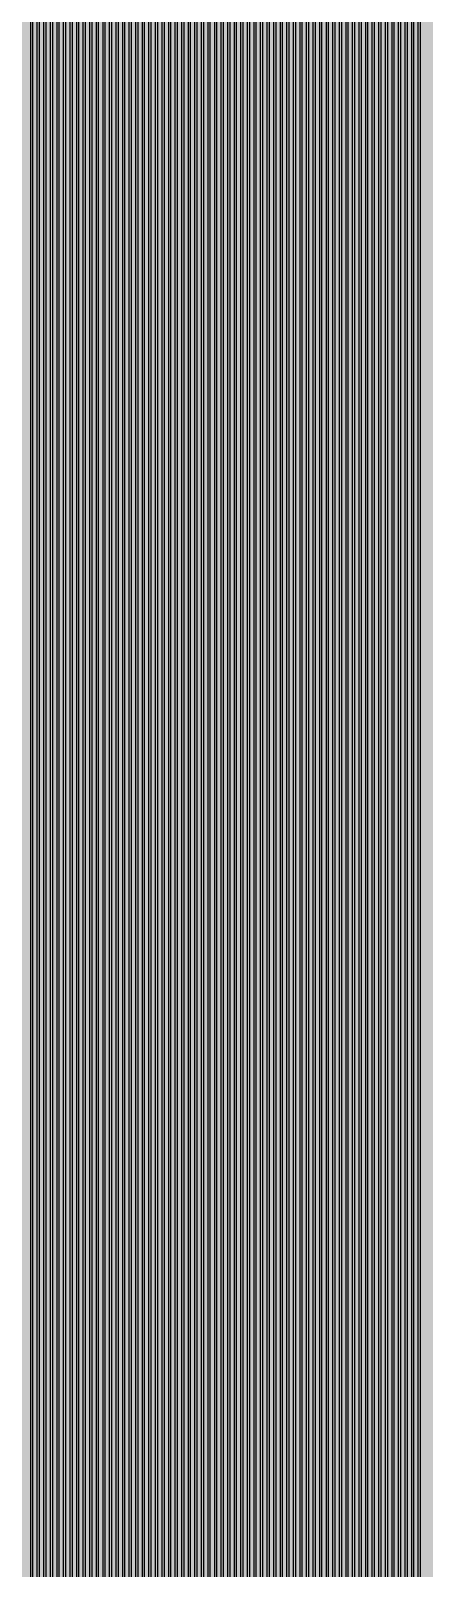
# Model space of a CAD drawing. Header units: metres. Extents: x -7231 to 10969, y -37556 to 1873.
# Drawn here: x 702 to 1122, y -4676 to -3039 of the extents above; entities that cross this region are included whole.
import ezdxf

# ---------------------------------------------------------------- set-up
doc = ezdxf.new("R2010")
doc.units = ezdxf.units.M
doc.layers.add('Metal1', color=4, linetype='CONTINUOUS')
doc.layers.add('Polyimide', color=7, linetype='CONTINUOUS')

msp = doc.modelspace()

# ---------------------------------------------------------------- hatches: boundary and pattern name
at = {"layer": 'Polyimide'}
msp.add_hatch(color=7, dxfattribs=at).paths.add_polyline_path([(4065.7, -468), (4066.7, -502), (4068.5, -536), (4071.4, -570), (4075.5, -604), (4081, -638), (4088, -672), (4096.5, -706), (4106.6, -740), (4118.3, -774), (4131.6, -808), (4146.5, -842), (4162.9, -876), (4180.7, -910), (4199.8, -944), (4220.2, -978), (4241.7, -1012), (4264.2, -1046), (4287.5, -1080), (4311.5, -1114), (4336, -1148), (4360.9, -1182), (4385.9, -1216), (4410.9, -1250), (4435.7, -1284), (4460.2, -1318), (4484.2, -1352), (4507.5, -1385.9), (4530, -1419.9), (4551.5, -1453.9), (4571.9, -1487.9), (4591.1, -1521.9), (4608.9, -1555.9), (4625.3, -1589.9), (4640.1, -1623.9), (4653.4, -1657.9), (4665.1, -1691.9), (4675.2, -1725.9), (4683.7, -1759.9), (4690.7, -1793.9), (4696.2, -1827.9), (4700.3, -1861.9), (4703.2, -1895.9), (4705.1, -1929.9), (4706.1, -1963.9), (4706.4, -1997.9), (4706.5, -2031.9), (4706.5, -4793), (4710, -4838.4), (4720.2, -4882.7), (4737.1, -4925), (4760.1, -4964.2), (4788.9, -4999.5), (4822.6, -5030), (4860.5, -5055.1), (4901.8, -5074.2), (4901.8, -5074.2), (4970.7, -5105.2), (5034.7, -5145.3), (5092.8, -5193.5), (5143.8, -5249.2), (5186.9, -5311.2), (5221.2, -5378.4), (5246.2, -5449.7), (5261.4, -5523.7), (5266.5, -5599), (5261.4, -5674.3), (5246.2, -5748.3), (5221.2, -5819.6), (5186.9, -5886.8), (5143.8, -5948.8), (5092.8, -6004.5), (5034.7, -6052.7), (4970.7, -6092.8), (4901.8, -6123.8), (4860.5, -6142.9), (4822.6, -6168), (4788.9, -6198.5), (4760.1, -6233.8), (4737.1, -6273), (4720.2, -6315.3), (4710, -6359.6), (4706.5, -6405), (4706.5, -9221.5), (4710, -9266.9), (4720.2, -9311.2), (4737.1, -9353.5), (4760.1, -9392.7), (4788.9, -9428), (4822.6, -9458.5), (4860.5, -9483.6), (4901.8, -9502.7), (4970.7, -9533.7), (5034.7, -9573.8), (5092.8, -9622), (5143.8, -9677.7), (5186.9, -9739.7), (5221.2, -9806.9), (5246.2, -9878.2), (5261.4, -9952.2), (5266.5, -10027.5), (5261.4, -10102.8), (5246.2, -10176.8), (5221.2, -10248.1), (5186.9, -10315.3), (5143.8, -10377.3), (5092.8, -10433), (5034.7, -10481.2), (4970.7, -10521.3), (4901.8, -10552.3), (4860.5, -10571.4), (4822.6, -10596.5), (4788.9, -10627), (4760.1, -10662.3), (4737.1, -10701.5), (4720.2, -10743.8), (4710, -10788.1), (4706.5, -10833.5), (4706.5, -13650), (4710, -13695.4), (4720.2, -13739.7), (4737.1, -13782), (4760.1, -13821.2), (4788.9, -13856.5), (4822.6, -13887), (4860.5, -13912.1), (4901.8, -13931.2), (4970.7, -13962.2), (5034.7, -14002.2), (5092.8, -14050.5), (5143.8, -14106.2), (5186.9, -14168.2), (5221.2, -14235.4), (5246.2, -14306.7), (5261.4, -14380.7), (5266.5, -14456), (5261.4, -14531.3), (5246.2, -14605.3), (5221.2, -14676.5), (5186.9, -14743.8), (5143.8, -14805.8), (5092.8, -14861.5), (5034.7, -14909.7), (4970.7, -14949.8), (4901.8, -14980.8), (4860.5, -14999.9), (4822.6, -15025), (4788.9, -15055.5), (4760.1, -15090.8), (4737.1, -15130), (4720.2, -15172.3), (4710, -15216.6), (4706.5, -15262), (4706.5, -15456), (4720.9, -15750), (4764.1, -16041.3), (4835.7, -16326.8), (4934.9, -16604), (5060.7, -16870.2), (5212.1, -17122.7), (5387.5, -17359.2), (5585.2, -17577.3), (5803.3, -17775), (6039.8, -17950.4), (6292.3, -18101.8), (6558.4, -18227.6), (6835.6, -18326.8), (7121.2, -18398.3), (7412.4, -18441.5), (7706.5, -18456), (9969, -18456), (10047.4, -18459.8), (10125.1, -18471.4), (10201.2, -18490.4), (10275.2, -18516.9), (10346.1, -18550.5), (10413.5, -18590.8), (10476.5, -18637.6), (10534.7, -18690.3), (10587.4, -18748.5), (10634.2, -18811.5), (10674.5, -18878.9), (10708.1, -18949.8), (10734.6, -19023.8), (10753.6, -19099.9), (10765.2, -19177.6), (10769, -19256), (10769, -20895.8), (10730.2, -20951.4), (10694.6, -21009.1), (10662.2, -21068.6), (10633.2, -21129.9), (10607.6, -21192.7), (10585.5, -21256.7), (10566.9, -21322), (10552, -21388.1), (10540.8, -21455), (10533.4, -21522.3), (10529.6, -21590), (10529.6, -21657.8), (10533.4, -21725.5), (10540.8, -21792.9), (10552, -21859.7), (10566.9, -21925.9), (10585.5, -21991.1), (10607.6, -22055.2), (10633.2, -22117.9), (10662.2, -22179.2), (10694.6, -22238.7), (10730.2, -22296.4), (10769, -22352), (10769, -32454.2), (10728.7, -32510.5), (10691.7, -32568.9), (10658, -32629.3), (10627.8, -32691.6), (10601.2, -32755.4), (10578.2, -32820.7), (10558.9, -32887.1), (10543.4, -32954.5), (10531.8, -33022.7), (10524, -33091.4), (10520.1, -33160.5), (10520.1, -33229.7), (10524, -33298.8), (10531.8, -33367.5), (10543.4, -33435.7), (10558.9, -33503.1), (10578.2, -33569.5), (10601.2, -33634.8), (10627.8, -33698.6), (10658, -33760.8), (10691.7, -33821.3), (10728.7, -33879.7), (10769, -33936), (10769, -36556), (10765.2, -36634.4), (10753.6, -36712.1), (10734.6, -36788.2), (10708.1, -36862.1), (10674.5, -36933.1), (10634.2, -37000.5), (10587.4, -37063.5), (10534.7, -37121.7), (10476.5, -37174.4), (10413.5, -37221.2), (10346.1, -37261.5), (10275.2, -37295.1), (10201.2, -37321.6), (10125.1, -37340.6), (10047.4, -37352.1), (9969, -37356), (-6231, -37356), (-6309.4, -37352.1), (-6387.1, -37340.6), (-6463.2, -37321.6), (-6537.2, -37295.1), (-6608.1, -37261.5), (-6675.5, -37221.2), (-6738.5, -37174.4), (-6796.7, -37121.7), (-6849.4, -37063.5), (-6896.2, -37000.5), (-6936.5, -36933.1), (-6970.1, -36862.1), (-6996.6, -36788.2), (-7015.6, -36712.1), (-7027.2, -36634.4), (-7031, -36556), (-7031, -33936), (-6990.7, -33879.8), (-6953.7, -33821.3), (-6920, -33760.9), (-6889.8, -33698.6), (-6863.2, -33634.8), (-6840.2, -33569.5), (-6820.9, -33503.1), (-6805.4, -33435.7), (-6793.7, -33367.5), (-6785.9, -33298.8), (-6782, -33229.7), (-6782, -33160.5), (-6785.9, -33091.4), (-6793.7, -33022.7), (-6805.4, -32954.5), (-6820.9, -32887.1), (-6840.2, -32820.6), (-6863.2, -32755.4), (-6889.8, -32691.5), (-6920, -32629.3), (-6953.7, -32568.9), (-6990.7, -32510.4), (-7031, -32454.2), (-7031, -22364.8), (-6990.7, -22308.6), (-6953.7, -22250.1), (-6920, -22189.7), (-6889.8, -22127.5), (-6863.2, -22063.6), (-6840.2, -21998.4), (-6820.9, -21931.9), (-6805.4, -21864.5), (-6793.7, -21796.3), (-6785.9, -21727.6), (-6782, -21658.5), (-6782, -21589.3), (-6785.9, -21520.3), (-6793.7, -21451.5), (-6805.4, -21383.3), (-6820.9, -21315.9), (-6840.2, -21249.5), (-6863.2, -21184.2), (-6889.8, -21120.4), (-6920, -21058.1), (-6953.7, -20997.7), (-6990.7, -20939.3), (-7031, -20883), (-7031, -19256), (-7027.2, -19177.6), (-7015.6, -19099.9), (-6996.6, -19023.8), (-6970.1, -18949.8), (-6936.5, -18878.9), (-6896.2, -18811.5), (-6849.4, -18748.5), (-6796.7, -18690.3), (-6738.5, -18637.6), (-6675.5, -18590.8), (-6608.1, -18550.5), (-6537.2, -18516.9), (-6463.2, -18490.4), (-6387.1, -18471.4), (-6309.4, -18459.8), (-6231, -18456), (-3968.5, -18456), (-3674.4, -18441.5), (-3383.2, -18398.3), (-3097.6, -18326.8), (-2820.4, -18227.6), (-2554.3, -18101.8), (-2301.8, -17950.4), (-2065.3, -17775), (-1847.2, -17577.3), (-1649.5, -17359.2), (-1474.1, -17122.7), (-1322.7, -16870.2), (-1196.9, -16604), (-1097.7, -16326.8), (-1026.1, -16041.3), (-982.9, -15750), (-968.5, -15456), (-968.5, -15262), (-972, -15216.6), (-982.2, -15172.3), (-999.1, -15130), (-1022.1, -15090.8), (-1050.9, -15055.5), (-1084.6, -15025), (-1122.5, -14999.9), (-1163.8, -14980.8), (-1232.7, -14949.8), (-1296.7, -14909.7), (-1354.8, -14861.5), (-1405.8, -14805.8), (-1448.9, -14743.8), (-1483.2, -14676.5), (-1508.2, -14605.3), (-1523.4, -14531.3), (-1528.5, -14456), (-1523.4, -14380.7), (-1508.2, -14306.7), (-1483.2, -14235.4), (-1448.9, -14168.2), (-1405.8, -14106.2), (-1354.8, -14050.5), (-1296.7, -14002.2), (-1232.7, -13962.2), (-1163.8, -13931.2), (-1122.5, -13912.1), (-1084.6, -13887), (-1050.9, -13856.5), (-1022.1, -13821.2), (-999.1, -13782), (-982.2, -13739.7), (-972, -13695.4), (-968.5, -13650), (-968.5, -12309.6), (-972, -12264.3), (-982.2, -12219.9), (-999.1, -12177.7), (-1022.1, -12138.5), (-1050.9, -12103.2), (-1084.6, -12072.6), (-1122.5, -12047.5), (-1163.8, -12028.5), (-1232.7, -11997.4), (-1296.7, -11957.4), (-1354.8, -11909.1), (-1405.8, -11853.5), (-1448.9, -11791.5), (-1483.2, -11724.2), (-1508.2, -11653), (-1523.4, -11579), (-1528.5, -11503.7), (-1523.4, -11428.3), (-1508.2, -11354.4), (-1483.2, -11283.1), (-1448.9, -11215.9), (-1405.8, -11153.8), (-1354.8, -11098.2), (-1296.7, -11049.9), (-1232.7, -11009.9), (-1163.8, -10978.8), (-1122.5, -10959.8), (-1084.6, -10934.7), (-1050.9, -10904.1), (-1022.1, -10868.9), (-999.1, -10829.6), (-982.2, -10787.4), (-972, -10743), (-968.5, -10697.7), (-968.5, -9357.3), (-972, -9311.9), (-982.2, -9267.6), (-999.1, -9225.4), (-1022.1, -9186.1), (-1050.9, -9150.8), (-1084.6, -9120.3), (-1122.5, -9095.2), (-1163.8, -9076.2), (-1163.8, -9076.2), (-1232.7, -9045.1), (-1296.7, -9005.1), (-1354.8, -8956.8), (-1405.8, -8901.1), (-1448.9, -8839.1), (-1483.2, -8771.9), (-1508.2, -8700.6), (-1523.4, -8626.7), (-1528.5, -8551.3), (-1523.4, -8476), (-1508.2, -8402), (-1483.2, -8330.8), (-1448.9, -8263.5), (-1405.8, -8201.5), (-1354.8, -8145.9), (-1296.7, -8097.6), (-1232.7, -8057.6), (-1163.8, -8026.5), (-1163.8, -8026.5), (-1122.5, -8007.4), (-1084.6, -7982.4), (-1050.9, -7951.8), (-1022.1, -7916.5), (-999.1, -7877.3), (-982.2, -7835), (-972, -7790.7), (-968.5, -7745.4), (-968.5, -6405), (-972, -6359.6), (-982.2, -6315.3), (-999.1, -6273), (-1022.1, -6233.8), (-1050.9, -6198.5), (-1084.6, -6168), (-1122.5, -6142.9), (-1163.8, -6123.8), (-1163.8, -6123.8), (-1232.7, -6092.8), (-1296.7, -6052.7), (-1354.8, -6004.5), (-1405.8, -5948.8), (-1448.9, -5886.8), (-1483.2, -5819.6), (-1508.2, -5748.3), (-1523.4, -5674.3), (-1528.5, -5599), (-1523.4, -5523.7), (-1508.2, -5449.7), (-1483.2, -5378.4), (-1448.9, -5311.2), (-1405.8, -5249.2), (-1354.8, -5193.5), (-1296.7, -5145.3), (-1232.7, -5105.2), (-1163.8, -5074.2), (-1163.8, -5074.2), (-1122.5, -5055.1), (-1084.6, -5030), (-1050.9, -4999.5), (-1022.1, -4964.2), (-999.1, -4925), (-982.2, -4882.7), (-972, -4838.4), (-968.5, -4793), (-968.5, -2031.9), (-968.4, -1997.9), (-968.1, -1963.9), (-967.1, -1929.9), (-965.2, -1895.9), (-962.2, -1861.9), (-958, -1827.9), (-952.4, -1793.9), (-945.3, -1759.9), (-936.6, -1725.9), (-926.4, -1691.9), (-914.4, -1657.9), (-900.9, -1623.9), (-885.7, -1589.9), (-869.1, -1555.9), (-850.9, -1521.9), (-831.4, -1487.9), (-810.6, -1453.9), (-788.7, -1419.9), (-765.8, -1385.9), (-742.1, -1352), (-717.6, -1318), (-692.7, -1284), (-667.4, -1250), (-641.9, -1216), (-616.4, -1182), (-591.1, -1148), (-566.1, -1114), (-541.7, -1080), (-517.9, -1046), (-495, -1012), (-473.1, -978), (-452.4, -944), (-432.8, -910), (-414.7, -876), (-398, -842), (-382.9, -808), (-369.3, -774), (-357.4, -740), (-347.1, -706), (-338.4, -672), (-331.3, -638), (-325.7, -604), (-321.5, -570), (-318.6, -536), (-316.7, -502), (-315.7, -468), (-315.3, -434), (-315.2, -400), (-315.2, 401), (-315.2, 451), (-315.2, 1644), (-270.2, 1644), (-270, 1637.1), (-269.4, 1630.3), (-268.2, 1623.5), (-266.7, 1616.8), (-264.7, 1610.2), (-262.3, 1603.8), (-259.4, 1597.6), (-256.2, 1591.5), (-252.6, 1585.7), (-248.6, 1580.1), (-244.2, 1574.8), (-239.5, 1569.8), (-234.5, 1565.1), (-229.2, 1560.7), (-223.6, 1556.7), (-217.8, 1553.1), (-211.7, 1549.8), (-205.4, 1547), (-199, 1544.6), (-192.4, 1542.6), (-185.7, 1541), (-179, 1539.9), (-172.1, 1539.2), (-165.2, 1539), (-158.4, 1539.2), (-151.5, 1539.9), (-144.8, 1541), (-138.1, 1542.6), (-131.5, 1544.6), (-125.1, 1547), (-118.8, 1549.8), (-112.8, 1553.1), (-106.9, 1556.7), (-101.3, 1560.7), (-96, 1565.1), (-91, 1569.8), (-86.3, 1574.8), (-81.9, 1580.1), (-77.9, 1585.7), (-74.3, 1591.5), (-71.1, 1597.6), (-68.2, 1603.8), (-65.8, 1610.2), (-63.8, 1616.8), (-62.3, 1623.5), (-61.1, 1630.3), (-60.5, 1637.1), (-60.2, 1644), (1853, 1644), (1853, 1573), (3815.2, 1573), (3815.5, 1579.5), (3816.1, 1586.1), (3817.2, 1592.5), (3818.7, 1598.9), (3820.6, 1605.1), (3822.9, 1611.3), (3825.6, 1617.2), (3828.6, 1623), (3832.1, 1628.6), (3835.9, 1633.9), (3840.1, 1638.9), (3844.5, 1643.7), (3849.3, 1648.2), (3854.4, 1652.3), (3859.7, 1656.1), (3865.2, 1659.6), (3871, 1662.7), (3877, 1665.4), (3883.1, 1667.7), (3889.4, 1669.6), (3895.7, 1671.1), (3902.2, 1672.1), (3908.7, 1672.8), (3915.2, 1673), (3921.8, 1672.8), (3928.3, 1672.1), (3934.8, 1671.1), (3941.1, 1669.6), (3947.4, 1667.7), (3953.5, 1665.4), (3959.5, 1662.7), (3965.2, 1659.6), (3970.8, 1656.1), (3976.1, 1652.3), (3981.2, 1648.2), (3986, 1643.7), (3990.4, 1638.9), (3994.6, 1633.9), (3998.4, 1628.6), (4001.9, 1623), (4004.9, 1617.2), (4007.6, 1611.3), (4009.9, 1605.1), (4011.8, 1598.9), (4013.3, 1592.5), (4014.4, 1586.1), (4015, 1579.5), (4015.2, 1573), (4065.2, 1573), (4065.2, 451), (4065.2, 401), (4065.2, -400), (4065.3, -434), (4065.7, -468)])

# ---------------------------------------------------------------- linework, layer by layer
at = {"layer": 'Metal1'}
for points in [[(702.5, -16631.9), (702.5, -2031.8), (714.5, -1987.6), (726.5, -1943.6), (738.5, -1899.6), (750.5, -1855.6), (762.5, -1811.6), (774.5, -1767.5), (786.5, -1723.5), (798.1, -1679.5), (809.5, -1635.5), (820.5, -1591.5), (831.1, -1547.5), (841.4, -1503.5), (851.3, -1459.4), (861, -1415.4), (870.3, -1371.4)], [(872.2, -1371.8), (862.9, -1415.9), (853.3, -1459.9), (843.3, -1503.9), (833, -1547.9), (822.4, -1592), (811.4, -1636), (800.1, -1680), (788.4, -1724), (776.4, -1768.1), (764.4, -1812.1), (752.4, -1856.1), (740.4, -1900.1), (728.5, -1944.1), (716.5, -1988.2), (704.5, -2032), (704.5, -16631.9)], [(709.5, -16631.9), (709.5, -2031.8), (721.4, -1987.6), (733.3, -1943.6), (745.2, -1899.6), (757.1, -1855.6), (769, -1811.6), (780.9, -1767.5), (792.8, -1723.5), (804.4, -1679.5), (815.6, -1635.5), (826.5, -1591.5), (837.1, -1547.5), (847.3, -1503.5), (857.2, -1459.5), (866.7, -1415.4), (875.9, -1371.4)], [(877.9, -1371.8), (868.7, -1415.9), (859.1, -1459.9), (849.2, -1503.9), (839, -1547.9), (828.5, -1592), (817.6, -1636), (806.3, -1680), (794.7, -1724), (782.9, -1768.1), (771, -1812.1), (759.1, -1856.1), (747.2, -1900.1), (735.3, -1944.1), (723.4, -1988.2), (711.5, -2032), (711.5, -16631.9)], [(716.5, -16631.9), (716.5, -2031.8), (728.3, -1987.6), (740.1, -1943.6), (751.9, -1899.6), (763.7, -1855.6), (775.5, -1811.6), (787.3, -1767.5), (799.1, -1723.5), (810.6, -1679.5), (821.8, -1635.5), (832.6, -1591.5), (843, -1547.5), (853.2, -1503.5), (863, -1459.5), (872.4, -1415.4), (881.6, -1371.4)], [(883.6, -1371.8), (874.4, -1415.9), (864.9, -1459.9), (855.1, -1503.9), (845, -1547.9), (834.5, -1592), (823.7, -1636), (812.6, -1680), (801.1, -1724), (789.3, -1768.1), (777.5, -1812.1), (765.7, -1856.1), (753.9, -1900.1), (742.1, -1944.1), (730.3, -1988.2), (718.5, -2032), (718.5, -16631.9)], [(723.5, -16631.9), (723.5, -2031.8), (735.2, -1987.6), (746.9, -1943.6), (758.7, -1899.6), (770.4, -1855.6), (782.1, -1811.6), (793.8, -1767.5), (805.5, -1723.5), (816.9, -1679.5), (827.9, -1635.5), (838.6, -1591.5), (849, -1547.5), (859.1, -1503.5), (868.8, -1459.5), (878.2, -1415.4), (887.3, -1371.4)], [(889.2, -1371.8), (880.1, -1415.9), (870.7, -1459.9), (861, -1503.9), (851, -1547.9), (840.6, -1592), (829.9, -1636), (818.8, -1680), (807.4, -1724), (795.7, -1768.1), (784, -1812.1), (772.3, -1856.1), (760.6, -1900.1), (748.9, -1944.1), (737.2, -1988.2), (725.5, -2032), (725.5, -16631.9)], [(730.5, -16631.9), (730.5, -2031.8), (742.1, -1987.6), (753.8, -1943.6), (765.4, -1899.6), (777, -1855.6), (788.6, -1811.6), (800.2, -1767.5), (811.8, -1723.5), (823.1, -1679.5), (834.1, -1635.5), (844.7, -1591.5), (855, -1547.5), (864.9, -1503.5), (874.6, -1459.5), (883.9, -1415.4), (892.9, -1371.4)], [(894.9, -1371.8), (885.9, -1415.9), (876.5, -1459.9), (866.9, -1503.9), (856.9, -1547.9), (846.6, -1592), (836, -1636), (825, -1680), (813.7, -1724), (802.1, -1768.1), (790.5, -1812.1), (778.9, -1856.1), (767.3, -1900.1), (755.7, -1944.1), (744.1, -1988.2), (732.5, -2032), (732.5, -16631.9)], [(737.5, -16631.9), (737.5, -2031.8), (749, -1987.6), (760.6, -1943.6), (772.1, -1899.6), (783.6, -1855.6), (795.1, -1811.6), (806.6, -1767.5), (818.1, -1723.5), (829.3, -1679.5), (840.2, -1635.5), (850.7, -1591.5), (860.9, -1547.5), (870.8, -1503.5), (880.4, -1459.5), (889.6, -1415.4), (898.6, -1371.4)], [(900.5, -1371.8), (891.6, -1415.9), (882.4, -1459.9), (872.8, -1503.9), (862.9, -1547.9), (852.7, -1592), (842.1, -1636), (831.3, -1680), (820, -1724), (808.6, -1768.1), (797, -1812.1), (785.5, -1856.1), (774, -1900.1), (762.5, -1944.1), (751, -1988.1), (739.5, -2032), (739.5, -16631.9)], [(744.5, -16631.9), (744.5, -2031.8), (756, -1987.6), (767.4, -1943.6), (778.8, -1899.6), (790.2, -1855.6), (801.6, -1811.6), (813, -1767.6), (824.4, -1723.5), (835.6, -1679.5), (846.3, -1635.5), (856.8, -1591.5), (866.9, -1547.5), (876.7, -1503.5), (886.2, -1459.5), (895.4, -1415.4), (904.2, -1371.4)], [(906.2, -1371.8), (897.3, -1415.8), (888.2, -1459.9), (878.7, -1503.9), (868.9, -1547.9), (858.7, -1592), (848.3, -1636), (837.5, -1680), (826.4, -1724), (815, -1768.1), (803.6, -1812.1), (792.1, -1856.1), (780.7, -1900.1), (769.3, -1944.1), (757.9, -1988.1), (746.5, -2032), (746.5, -16631.9)], [(751.5, -16631.9), (751.5, -2031.8), (762.9, -1987.6), (774.3, -1943.6), (785.7, -1899.6), (797.1, -1855.6), (808.4, -1811.6), (819.8, -1767.6), (831.2, -1723.5), (842.3, -1679.5), (853, -1635.5), (863.4, -1591.5), (873.5, -1547.5), (883.3, -1503.5), (892.7, -1459.5), (901.9, -1415.4), (910.7, -1371.4)], [(912.7, -1371.8), (903.8, -1415.8), (894.7, -1459.9), (885.2, -1503.9), (875.5, -1547.9), (865.4, -1592), (854.9, -1636), (844.2, -1680), (833.1, -1724), (821.8, -1768.1), (810.4, -1812.1), (799, -1856.1), (787.6, -1900.1), (776.2, -1944.1), (764.8, -1988.1), (753.5, -2032), (753.5, -16631.9)], [(758.5, -16631.9), (758.5, -2031.8), (769.9, -1987.6), (781.3, -1943.6), (792.6, -1899.6), (804, -1855.6), (815.3, -1811.6), (826.7, -1767.6), (838, -1723.5), (849.1, -1679.5), (859.8, -1635.5), (870.2, -1591.5), (880.3, -1547.5), (890.1, -1503.5), (899.5, -1459.5), (908.6, -1415.4), (917.4, -1371.4)], [(919.4, -1371.8), (910.6, -1415.8), (901.4, -1459.9), (892, -1503.9), (882.3, -1547.9), (872.2, -1592), (861.8, -1636), (851, -1680), (840, -1724), (828.6, -1768.1), (817.3, -1812.1), (805.9, -1856.1), (794.6, -1900.1), (783.2, -1944.1), (771.8, -1988.1), (760.5, -2032), (760.5, -16631.9)], [(765.5, -16631.9), (765.5, -2031.8), (776.8, -1987.6), (788.1, -1943.6), (799.3, -1899.6), (810.6, -1855.6), (821.9, -1811.6), (833.1, -1767.6), (844.4, -1723.5), (855.3, -1679.5), (866, -1635.5), (876.3, -1591.5), (886.3, -1547.5), (895.9, -1503.5), (905.3, -1459.5), (914.3, -1415.4), (923.1, -1371.4)], [(925.1, -1371.8), (916.3, -1415.8), (907.3, -1459.9), (897.9, -1503.9), (888.2, -1547.9), (878.2, -1591.9), (867.9, -1636), (857.3, -1680), (846.3, -1724), (835.1, -1768), (823.8, -1812.1), (812.5, -1856.1), (801.3, -1900.1), (790, -1944.1), (778.7, -1988.1), (767.5, -2032), (767.5, -16631.9)], [(772.5, -16631.9), (772.5, -2031.8), (783.7, -1987.6), (794.9, -1943.6), (806, -1899.6), (817.2, -1855.6), (828.4, -1811.6), (839.5, -1767.6), (850.7, -1723.5), (861.6, -1679.5), (872.1, -1635.5), (882.3, -1591.5), (892.2, -1547.5), (901.8, -1503.5), (911.1, -1459.5), (920.1, -1415.5), (928.7, -1371.4)], [(930.7, -1371.8), (922, -1415.8), (913.1, -1459.9), (903.8, -1503.9), (894.2, -1547.9), (884.3, -1591.9), (874.1, -1636), (863.5, -1680), (852.6, -1724), (841.5, -1768), (830.3, -1812.1), (819.1, -1856.1), (808, -1900.1), (796.8, -1944.1), (785.6, -1988.1), (774.5, -2032), (774.5, -16631.9)], [(779.5, -16631.9), (779.5, -2031.8), (790.6, -1987.7), (801.7, -1943.6), (812.8, -1899.6), (823.8, -1855.6), (834.9, -1811.6), (846, -1767.6), (857, -1723.5), (867.8, -1679.5), (878.3, -1635.5), (888.4, -1591.5), (898.2, -1547.5), (907.7, -1503.5), (916.9, -1459.5), (925.8, -1415.5), (934.4, -1371.4)], [(936.4, -1371.8), (927.8, -1415.8), (918.9, -1459.9), (909.7, -1503.9), (900.2, -1547.9), (890.4, -1591.9), (880.2, -1636), (869.8, -1680), (859, -1724), (847.9, -1768), (836.8, -1812.1), (825.8, -1856.1), (814.7, -1900.1), (803.6, -1944.1), (792.5, -1988.1), (781.5, -2032), (781.5, -16631.9)], [(786.5, -16631.9), (786.5, -2031.8), (797.5, -1987.7), (808.5, -1943.6), (819.5, -1899.6), (830.4, -1855.6), (841.4, -1811.6), (852.4, -1767.6), (863.4, -1723.5), (874, -1679.5), (884.4, -1635.5), (894.5, -1591.5), (904.2, -1547.5), (913.6, -1503.5), (922.7, -1459.5), (931.5, -1415.5), (940.1, -1371.4)], [(942, -1371.8), (933.5, -1415.8), (924.7, -1459.9), (915.6, -1503.9), (906.1, -1547.9), (896.4, -1591.9), (886.4, -1636), (876, -1680), (865.3, -1724), (854.3, -1768), (843.4, -1812.1), (832.4, -1856.1), (821.4, -1900.1), (810.4, -1944.1), (799.4, -1988.1), (788.5, -2032), (788.5, -16631.9)], [(793.5, -16631.9), (793.5, -2031.8), (804.4, -1987.7), (815.3, -1943.6), (826.2, -1899.6), (837.1, -1855.6), (847.9, -1811.6), (858.8, -1767.6), (869.7, -1723.5), (880.3, -1679.5), (890.6, -1635.5), (900.5, -1591.5), (910.2, -1547.5), (919.5, -1503.5), (928.5, -1459.5), (937.3, -1415.5), (945.7, -1371.4)], [(947.7, -1371.8), (939.2, -1415.8), (930.5, -1459.9), (921.5, -1503.9), (912.1, -1547.9), (902.5, -1591.9), (892.5, -1636), (882.2, -1680), (871.6, -1724), (860.8, -1768), (849.9, -1812.1), (839, -1856.1), (828.1, -1900.1), (817.2, -1944.1), (806.4, -1988.1), (795.5, -2032), (795.5, -16631.9)], [(800.5, -16631.9), (800.5, -2031.8), (811.3, -1987.7), (822.1, -1943.6), (832.9, -1899.6), (843.7, -1855.6), (854.5, -1811.6), (865.2, -1767.6), (876, -1723.5), (886.5, -1679.5), (896.7, -1635.5), (906.6, -1591.5), (916.1, -1547.5), (925.4, -1503.5), (934.4, -1459.5), (943, -1415.5), (951.4, -1371.4)], [(953.3, -1371.8), (945, -1415.8), (936.3, -1459.9), (927.4, -1503.9), (918.1, -1547.9), (908.5, -1591.9), (898.6, -1636), (888.5, -1680), (878, -1724), (867.2, -1768), (856.4, -1812.1), (845.6, -1856.1), (834.8, -1900.1), (824, -1944.1), (813.3, -1988.1), (802.5, -2032), (802.5, -16631.9)], [(807.5, -16631.9), (807.5, -2031.8), (818.2, -1987.7), (828.9, -1943.6), (839.6, -1899.6), (850.3, -1855.6), (861, -1811.6), (871.7, -1767.6), (882.3, -1723.5), (892.7, -1679.5), (902.8, -1635.5), (912.6, -1591.5), (922.1, -1547.5), (931.3, -1503.5), (940.2, -1459.5), (948.7, -1415.5), (957, -1371.4)], [(959, -1371.8), (950.7, -1415.8), (942.1, -1459.9), (933.2, -1503.9), (924.1, -1547.9), (914.6, -1591.9), (904.8, -1636), (894.7, -1680), (884.3, -1724), (873.6, -1768), (862.9, -1812.1), (852.2, -1856.1), (841.5, -1900.1), (830.9, -1944.1), (820.2, -1988.1), (809.5, -2032), (809.5, -16631.9)], [(814.5, -16631.9), (814.5, -2031.8), (825.1, -1987.7), (835.7, -1943.6), (846.3, -1899.6), (856.9, -1855.6), (867.5, -1811.6), (878.1, -1767.6), (888.7, -1723.6), (899, -1679.5), (909, -1635.5), (918.7, -1591.5), (928.1, -1547.5), (937.2, -1503.5), (946, -1459.5), (954.5, -1415.5), (962.7, -1371.4)], [(964.7, -1371.8), (956.4, -1415.8), (947.9, -1459.9), (939.1, -1503.9), (930, -1547.9), (920.6, -1591.9), (910.9, -1636), (900.9, -1680), (890.6, -1724), (880, -1768), (869.4, -1812.1), (858.8, -1856.1), (848.3, -1900.1), (837.7, -1944.1), (827.1, -1988.1), (816.5, -2032), (816.5, -16631.9)], [(821.5, -16631.9), (821.5, -2031.8), (832, -1987.7), (842.5, -1943.6), (853, -1899.6), (863.5, -1855.6), (874, -1811.6), (884.5, -1767.6), (895, -1723.6), (905.2, -1679.5), (915.1, -1635.5), (924.7, -1591.5), (934.1, -1547.5), (943.1, -1503.5), (951.8, -1459.5), (960.2, -1415.5), (968.4, -1371.4)], [(970.3, -1371.8), (962.2, -1415.8), (953.7, -1459.9), (945, -1503.9), (936, -1547.9), (926.7, -1591.9), (917.1, -1636), (907.2, -1680), (896.9, -1724), (886.5, -1768), (876, -1812.1), (865.5, -1856.1), (855, -1900.1), (844.5, -1944.1), (834, -1988.1), (823.5, -2032), (823.5, -16631.9)], [(828.5, -16631.9), (828.5, -2031.8), (838.9, -1987.7), (849.3, -1943.6), (859.7, -1899.6), (870.1, -1855.6), (880.5, -1811.6), (890.9, -1767.6), (901.3, -1723.6), (911.5, -1679.5), (921.3, -1635.5), (930.8, -1591.5), (940, -1547.5), (949, -1503.5), (957.6, -1459.5), (965.9, -1415.5), (974, -1371.5)], [(976, -1371.8), (967.9, -1415.8), (959.6, -1459.9), (950.9, -1503.9), (942, -1547.9), (932.8, -1591.9), (923.2, -1636), (913.4, -1680), (903.3, -1724), (892.9, -1768), (882.5, -1812), (872.1, -1856.1), (861.7, -1900.1), (851.3, -1944.1), (840.9, -1988.1), (830.5, -2032), (830.5, -16631.9)], [(835.5, -16631.9), (835.5, -2031.8), (845.8, -1987.7), (856.1, -1943.6), (866.4, -1899.6), (876.8, -1855.6), (887.1, -1811.6), (897.4, -1767.6), (907.7, -1723.6), (917.7, -1679.5), (927.4, -1635.5), (936.9, -1591.5), (946, -1547.5), (954.8, -1503.5), (963.4, -1459.5), (971.7, -1415.5), (979.7, -1371.5)], [(981.6, -1371.8), (973.6, -1415.8), (965.4, -1459.9), (956.8, -1503.9), (948, -1547.9), (938.8, -1591.9), (929.4, -1636), (919.6, -1680), (909.6, -1724), (899.3, -1768), (889, -1812), (878.7, -1856.1), (868.4, -1900.1), (858.1, -1944.1), (847.8, -1988.1), (837.5, -2032), (837.5, -16631.9)], [(842.5, -16631.9), (842.5, -2031.8), (852.7, -1987.7), (862.9, -1943.7), (873.2, -1899.6), (883.4, -1855.6), (893.6, -1811.6), (903.8, -1767.6), (914, -1723.6), (923.9, -1679.5), (933.6, -1635.5), (942.9, -1591.5), (952, -1547.5), (960.7, -1503.5), (969.2, -1459.5), (977.4, -1415.5), (985.3, -1371.5)], [(987.3, -1371.8), (979.4, -1415.8), (971.2, -1459.9), (962.7, -1503.9), (953.9, -1547.9), (944.9, -1591.9), (935.5, -1636), (925.9, -1680), (915.9, -1724), (905.7, -1768), (895.5, -1812), (885.3, -1856.1), (875.1, -1900.1), (864.9, -1944.1), (854.7, -1988.1), (844.5, -2032), (844.5, -16631.9)], [(849.5, -16631.9), (849.5, -2031.8), (859.6, -1987.7), (869.8, -1943.7), (879.9, -1899.6), (890, -1855.6), (900.1, -1811.6), (910.2, -1767.6), (920.3, -1723.6), (930.2, -1679.5), (939.7, -1635.5), (949, -1591.5), (957.9, -1547.5), (966.6, -1503.5), (975, -1459.5), (983.1, -1415.5), (991, -1371.5)], [(993, -1371.8), (985.1, -1415.8), (977, -1459.9), (968.6, -1503.9), (959.9, -1547.9), (950.9, -1591.9), (941.7, -1636), (932.1, -1680), (922.3, -1724), (912.2, -1768), (902, -1812), (891.9, -1856.1), (881.8, -1900.1), (871.7, -1944.1), (861.6, -1988.1), (851.5, -2032), (851.5, -16631.9)], [(856.5, -16631.9), (856.5, -2031.8), (866.6, -1987.7), (876.7, -1943.7), (886.8, -1899.6), (896.8, -1855.6), (906.9, -1811.6), (917, -1767.6), (927, -1723.6), (936.9, -1679.5), (946.4, -1635.5), (955.6, -1591.5), (964.5, -1547.5), (973.2, -1503.5), (981.5, -1459.5), (989.6, -1415.5), (997.5, -1371.5)], [(999.4, -1371.8), (991.6, -1415.8), (983.5, -1459.9), (975.1, -1503.9), (966.5, -1547.9), (957.6, -1591.9), (948.3, -1636), (938.8, -1680), (929, -1724), (918.9, -1768), (908.9, -1812), (898.8, -1856.1), (888.7, -1900.1), (878.6, -1944.1), (868.6, -1988.1), (858.5, -2032), (858.5, -16631.9)], [(863.5, -16631.9), (863.5, -2031.8), (873.6, -1987.7), (883.6, -1943.7), (893.7, -1899.6), (903.8, -1855.6), (913.8, -1811.6), (923.9, -1767.6), (933.9, -1723.6), (943.7, -1679.5), (953.2, -1635.5), (962.4, -1591.5), (971.3, -1547.5), (980, -1503.5), (988.3, -1459.5), (996.4, -1415.5), (1004.2, -1371.5)], [(1006.2, -1371.8), (998.4, -1415.8), (990.3, -1459.9), (981.9, -1503.9), (973.3, -1547.9), (964.4, -1591.9), (955.2, -1636), (945.7, -1680), (935.9, -1724), (925.8, -1768), (915.8, -1812), (905.7, -1856.1), (895.6, -1900.1), (885.6, -1944.1), (875.5, -1988.1), (865.5, -2032), (865.5, -16631.9)], [(870.5, -16631.9), (870.5, -2031.8), (880.5, -1987.7), (890.4, -1943.7), (900.4, -1899.6), (910.4, -1855.6), (920.3, -1811.6), (930.3, -1767.6), (940.2, -1723.6), (949.9, -1679.6), (959.3, -1635.5), (968.5, -1591.5), (977.3, -1547.5), (985.8, -1503.5), (994.1, -1459.5), (1002.1, -1415.5), (1009.8, -1371.5)], [(1011.8, -1371.8), (1004.1, -1415.8), (996.1, -1459.8), (987.8, -1503.9), (979.3, -1547.9), (970.4, -1591.9), (961.3, -1635.9), (951.9, -1680), (942.2, -1724), (932.2, -1768), (922.3, -1812), (912.3, -1856.1), (902.4, -1900.1), (892.4, -1944.1), (882.4, -1988.1), (872.5, -2032), (872.5, -16631.9)], [(877.5, -16631.9), (877.5, -2031.8), (887.4, -1987.7), (897.3, -1943.7), (907.1, -1899.6), (917, -1855.6), (926.9, -1811.6), (936.7, -1767.6), (946.6, -1723.6), (956.2, -1679.6), (965.5, -1635.5), (974.5, -1591.5), (983.3, -1547.5), (991.7, -1503.5), (999.9, -1459.5), (1007.9, -1415.5), (1015.5, -1371.5)], [(1017.5, -1371.8), (1009.8, -1415.8), (1001.9, -1459.8), (993.7, -1503.9), (985.2, -1547.9), (976.5, -1591.9), (967.4, -1635.9), (958.1, -1680), (948.5, -1724), (938.7, -1768), (928.8, -1812), (918.9, -1856.1), (909.1, -1900.1), (899.2, -1944.1), (889.3, -1988.1), (879.5, -2032), (879.5, -16631.9)], [(884.5, -16631.9), (884.5, -2031.8), (894.3, -1987.7), (904.1, -1943.7), (913.8, -1899.6), (923.6, -1855.6), (933.4, -1811.6), (943.1, -1767.6), (952.9, -1723.6), (962.4, -1679.6), (971.6, -1635.5), (980.6, -1591.5), (989.2, -1547.5), (997.6, -1503.5), (1005.7, -1459.5), (1013.6, -1415.5), (1021.2, -1371.5)], [(1023.1, -1371.8), (1015.6, -1415.8), (1007.7, -1459.8), (999.6, -1503.9), (991.2, -1547.9), (982.5, -1591.9), (973.6, -1635.9), (964.4, -1680), (954.8, -1724), (945.1, -1768), (935.3, -1812), (925.6, -1856.1), (915.8, -1900.1), (906, -1944.1), (896.2, -1988.1), (886.5, -2032), (886.5, -16631.9)], [(891.5, -16631.9), (891.5, -2031.8), (901.2, -1987.7), (910.9, -1943.7), (920.5, -1899.6), (930.2, -1855.6), (939.9, -1811.6), (949.6, -1767.6), (959.2, -1723.6), (968.6, -1679.6), (977.8, -1635.5), (986.6, -1591.5), (995.2, -1547.5), (1003.5, -1503.5), (1011.5, -1459.5), (1019.3, -1415.5), (1026.8, -1371.5)], [(1028.8, -1371.8), (1021.3, -1415.8), (1013.5, -1459.8), (1005.5, -1503.9), (997.2, -1547.9), (988.6, -1591.9), (979.7, -1635.9), (970.6, -1680), (961.2, -1724), (951.5, -1768), (941.8, -1812), (932.2, -1856.1), (922.5, -1900.1), (912.8, -1944.1), (903.2, -1988.1), (893.5, -2032), (893.5, -16631.9)], [(898.5, -16631.9), (898.5, -2031.8), (908.1, -1987.7), (917.7, -1943.7), (927.3, -1899.6), (936.8, -1855.6), (946.4, -1811.6), (956, -1767.6), (965.5, -1723.6), (974.9, -1679.6), (983.9, -1635.5), (992.7, -1591.5), (1001.2, -1547.5), (1009.4, -1503.5), (1017.4, -1459.5), (1025.1, -1415.5), (1032.5, -1371.5)], [(1034.5, -1371.8), (1027, -1415.8), (1019.3, -1459.8), (1011.4, -1503.9), (1003.1, -1547.9), (994.7, -1591.9), (985.9, -1635.9), (976.8, -1680), (967.5, -1724), (957.9, -1768), (948.4, -1812), (938.8, -1856.1), (929.2, -1900.1), (919.6, -1944.1), (910.1, -1988.1), (900.5, -2032), (900.5, -16631.9)], [(905.5, -16631.9), (905.5, -2031.8), (915, -1987.7), (924.5, -1943.7), (934, -1899.6), (943.5, -1855.6), (952.9, -1811.6), (962.4, -1767.6), (971.9, -1723.6), (981.1, -1679.6), (990.1, -1635.5), (998.7, -1591.5), (1007.2, -1547.5), (1015.3, -1503.5), (1023.2, -1459.5), (1030.8, -1415.5), (1038.1, -1371.5)], [(1040.1, -1371.8), (1032.8, -1415.8), (1025.1, -1459.8), (1017.3, -1503.9), (1009.1, -1547.9), (1000.7, -1591.9), (992, -1635.9), (983.1, -1680), (973.8, -1724), (964.4, -1768), (954.9, -1812), (945.4, -1856), (935.9, -1900.1), (926.4, -1944.1), (917, -1988.1), (907.5, -2032), (907.5, -16631.9)], [(912.5, -16631.9), (912.5, -2031.8), (921.9, -1987.7), (931.3, -1943.7), (940.7, -1899.6), (950.1, -1855.6), (959.5, -1811.6), (968.8, -1767.6), (978.2, -1723.6), (987.3, -1679.6), (996.2, -1635.5), (1004.8, -1591.5), (1013.1, -1547.5), (1021.2, -1503.5), (1029, -1459.5), (1036.5, -1415.5), (1043.8, -1371.5)], [(1045.8, -1371.8), (1038.5, -1415.8), (1030.9, -1459.8), (1023.2, -1503.9), (1015.1, -1547.9), (1006.8, -1591.9), (998.2, -1635.9), (989.3, -1680), (980.2, -1724), (970.8, -1768), (961.4, -1812), (952, -1856), (942.6, -1900.1), (933.3, -1944.1), (923.9, -1988.1), (914.5, -2032), (914.5, -16631.9)], [(919.5, -16631.9), (919.5, -2031.8), (928.8, -1987.7), (938.1, -1943.7), (947.4, -1899.7), (956.7, -1855.6), (966, -1811.6), (975.3, -1767.6), (984.5, -1723.6), (993.6, -1679.6), (1002.4, -1635.6), (1010.9, -1591.5), (1019.1, -1547.5), (1027.1, -1503.5), (1034.8, -1459.5), (1042.2, -1415.5), (1049.5, -1371.5)], [(1051.4, -1371.8), (1044.2, -1415.8), (1036.8, -1459.8), (1029, -1503.9), (1021.1, -1547.9), (1012.8, -1591.9), (1004.3, -1635.9), (995.5, -1680), (986.5, -1724), (977.2, -1768), (967.9, -1812), (958.6, -1856), (949.3, -1900.1), (940.1, -1944.1), (930.8, -1988.1), (921.5, -2032), (921.5, -16631.9)], [(926.5, -16631.9), (926.5, -2031.8), (935.7, -1987.7), (944.9, -1943.7), (954.1, -1899.7), (963.3, -1855.6), (972.5, -1811.6), (981.7, -1767.6), (990.9, -1723.6), (999.8, -1679.6), (1008.5, -1635.6), (1016.9, -1591.5), (1025.1, -1547.5), (1033, -1503.5), (1040.6, -1459.5), (1048, -1415.5), (1055.1, -1371.5)], [(1057.1, -1371.8), (1050, -1415.8), (1042.6, -1459.8), (1034.9, -1503.9), (1027, -1547.9), (1018.9, -1591.9), (1010.5, -1635.9), (1001.8, -1680), (992.8, -1724), (983.6, -1768), (974.5, -1812), (965.3, -1856), (956.1, -1900.1), (946.9, -1944.1), (937.7, -1988.1), (928.5, -2032), (928.5, -16631.9)], [(933.5, -16631.9), (933.5, -2031.8), (942.6, -1987.7), (951.7, -1943.7), (960.8, -1899.7), (969.9, -1855.6), (979, -1811.6), (988.1, -1767.6), (997.2, -1723.6), (1006.1, -1679.6), (1014.6, -1635.6), (1023, -1591.5), (1031, -1547.5), (1038.9, -1503.5), (1046.4, -1459.5), (1053.7, -1415.5), (1060.8, -1371.5)], [(1062.8, -1371.8), (1055.7, -1415.8), (1048.4, -1459.8), (1040.8, -1503.9), (1033, -1547.9), (1024.9, -1591.9), (1016.6, -1635.9), (1008, -1680), (999.2, -1724), (990.1, -1768), (981, -1812), (971.9, -1856), (962.8, -1900.1), (953.7, -1944.1), (944.6, -1988.1), (935.5, -2032), (935.5, -16631.9)], [(940.5, -16631.9), (940.5, -2031.8), (949.5, -1987.7), (958.5, -1943.7), (967.5, -1899.7), (976.5, -1855.6), (985.5, -1811.6), (994.5, -1767.6), (1003.5, -1723.6), (1012.3, -1679.6), (1020.8, -1635.6), (1029, -1591.5), (1037, -1547.5), (1044.7, -1503.5), (1052.2, -1459.5), (1059.4, -1415.5), (1066.4, -1371.5)], [(1068.4, -1371.8), (1061.4, -1415.8), (1054.2, -1459.8), (1046.7, -1503.9), (1039, -1547.9), (1031, -1591.9), (1022.8, -1635.9), (1014.3, -1680), (1005.5, -1724), (996.5, -1768), (987.5, -1812), (978.5, -1856), (969.5, -1900.1), (960.5, -1944.1), (951.5, -1988.1), (942.5, -2032), (942.5, -16631.9)], [(947.5, -16631.9), (947.5, -2031.8), (956.4, -1987.7), (965.3, -1943.7), (974.2, -1899.7), (983.1, -1855.6), (992.1, -1811.6), (1001, -1767.6), (1009.8, -1723.6), (1018.5, -1679.6), (1026.9, -1635.6), (1035.1, -1591.5), (1043, -1547.5), (1050.6, -1503.5), (1058, -1459.5), (1065.2, -1415.5), (1072.1, -1371.5)], [(1074.1, -1371.8), (1067.2, -1415.8), (1060, -1459.8), (1052.6, -1503.9), (1045, -1547.9), (1037.1, -1591.9), (1028.9, -1635.9), (1020.5, -1680), (1011.8, -1724), (1002.9, -1768), (994, -1812), (985.1, -1856), (976.2, -1900.1), (967.3, -1944.1), (958.4, -1988.1), (949.5, -2032), (949.5, -16631.9)], [(954.5, -16631.9), (954.5, -2031.8), (963.3, -1987.7), (972.1, -1943.7), (981, -1899.7), (989.8, -1855.6), (998.6, -1811.6), (1007.4, -1767.6), (1016.2, -1723.6), (1024.8, -1679.6), (1033.1, -1635.6), (1041.1, -1591.5), (1049, -1547.5), (1056.5, -1503.5), (1063.8, -1459.5), (1070.9, -1415.5), (1077.8, -1371.5)], [(1079.7, -1371.8), (1072.9, -1415.8), (1065.8, -1459.8), (1058.5, -1503.9), (1050.9, -1547.9), (1043.1, -1591.9), (1035, -1635.9), (1026.7, -1680), (1018.1, -1724), (1009.3, -1768), (1000.5, -1812), (991.7, -1856), (982.9, -1900.1), (974.1, -1944.1), (965.3, -1988.1), (956.5, -2032), (956.5, -16631.9)], [(961.5, -16631.9), (961.5, -2031.8), (970.3, -1987.7), (979.1, -1943.7), (987.8, -1899.7), (996.6, -1855.6), (1005.4, -1811.6), (1014.2, -1767.6), (1022.9, -1723.6), (1031.5, -1679.6), (1039.7, -1635.6), (1047.8, -1591.5), (1055.5, -1547.5), (1063.1, -1503.5), (1070.4, -1459.5), (1077.4, -1415.5), (1084.2, -1371.5)], [(1086.2, -1371.8), (1079.4, -1415.8), (1072.3, -1459.8), (1065.1, -1503.9), (1057.5, -1547.9), (1049.7, -1591.9), (1041.7, -1635.9), (1033.4, -1680), (1024.9, -1724), (1016.1, -1768), (1007.3, -1812), (998.6, -1856), (989.8, -1900.1), (981, -1944.1), (972.3, -1988.1), (963.5, -2032), (963.5, -16631.9)], [(968.5, -16631.9), (968.5, -2031.8), (977.3, -1987.7), (986, -1943.7), (994.8, -1899.7), (1003.5, -1855.6), (1012.3, -1811.6), (1021, -1767.6), (1029.8, -1723.6), (1038.3, -1679.6), (1046.6, -1635.6), (1054.6, -1591.5), (1062.3, -1547.5), (1069.9, -1503.5), (1077.1, -1459.5), (1084.2, -1415.5), (1090.9, -1371.5)], [(1092.9, -1371.8), (1086.1, -1415.8), (1079.1, -1459.8), (1071.8, -1503.9), (1064.3, -1547.9), (1056.5, -1591.9), (1048.5, -1635.9), (1040.3, -1680), (1031.7, -1724), (1023, -1768), (1014.2, -1812), (1005.5, -1856), (996.7, -1900.1), (988, -1944.1), (979.2, -1988.1), (970.5, -2032), (970.5, -16631.9)], [(975.5, -16631.9), (975.5, -2031.8), (984.2, -1987.7), (992.8, -1943.7), (1001.5, -1899.7), (1010.1, -1855.6), (1018.8, -1811.6), (1027.5, -1767.6), (1036.1, -1723.6), (1044.5, -1679.6), (1052.7, -1635.6), (1060.6, -1591.5), (1068.3, -1547.5), (1075.7, -1503.5), (1082.9, -1459.5), (1089.9, -1415.5), (1096.6, -1371.5)], [(1098.6, -1371.8), (1091.9, -1415.8), (1084.9, -1459.8), (1077.7, -1503.8), (1070.3, -1547.9), (1062.6, -1591.9), (1054.7, -1635.9), (1046.5, -1679.9), (1038.1, -1724), (1029.4, -1768), (1020.8, -1812), (1012.1, -1856), (1003.5, -1900.1), (994.8, -1944.1), (986.1, -1988.1), (977.5, -2032), (977.5, -16631.9)], [(982.5, -16631.9), (982.5, -2031.8), (991.1, -1987.7), (999.6, -1943.7), (1008.2, -1899.7), (1016.8, -1855.6), (1025.3, -1811.6), (1033.9, -1767.6), (1042.4, -1723.6), (1050.8, -1679.6), (1058.9, -1635.6), (1066.7, -1591.6), (1074.3, -1547.5), (1081.6, -1503.5), (1088.7, -1459.5), (1095.6, -1415.5), (1102.3, -1371.5)], [(1104.2, -1371.8), (1097.6, -1415.8), (1090.7, -1459.8), (1083.6, -1503.8), (1076.3, -1547.9), (1068.7, -1591.9), (1060.8, -1635.9), (1052.7, -1679.9), (1044.4, -1724), (1035.9, -1768), (1027.3, -1812), (1018.7, -1856), (1010.2, -1900), (1001.6, -1944.1), (993, -1988.1), (984.5, -2032), (984.5, -16631.9)], [(989.5, -16631.9), (989.5, -2031.8), (998, -1987.7), (1006.4, -1943.7), (1014.9, -1899.7), (1023.4, -1855.6), (1031.8, -1811.6), (1040.3, -1767.6), (1048.8, -1723.6), (1057, -1679.6), (1065, -1635.6), (1072.8, -1591.6), (1080.3, -1547.5), (1087.5, -1503.5), (1094.6, -1459.5), (1101.4, -1415.5), (1107.9, -1371.5)], [(1109.9, -1371.8), (1103.3, -1415.8), (1096.5, -1459.8), (1089.5, -1503.8), (1082.2, -1547.9), (1074.7, -1591.9), (1067, -1635.9), (1059, -1679.9), (1050.7, -1724), (1042.3, -1768), (1033.8, -1812), (1025.3, -1856), (1016.9, -1900), (1008.4, -1944.1), (999.9, -1988.1), (991.5, -2032), (991.5, -16631.9)], [(996.5, -16631.9), (996.5, -2031.8), (1004.9, -1987.7), (1013.3, -1943.7), (1021.6, -1899.7), (1030, -1855.7), (1038.4, -1811.6), (1046.7, -1767.6), (1055.1, -1723.6), (1063.2, -1679.6), (1071.1, -1635.6), (1078.8, -1591.6), (1086.2, -1547.5), (1093.4, -1503.5), (1100.4, -1459.5), (1107.1, -1415.5), (1113.6, -1371.5)], [(1115.6, -1371.8), (1109.1, -1415.8), (1102.3, -1459.8), (1095.4, -1503.8), (1088.2, -1547.9), (1080.8, -1591.9), (1073.1, -1635.9), (1065.2, -1679.9), (1057.1, -1724), (1048.7, -1768), (1040.3, -1812), (1032, -1856), (1023.6, -1900), (1015.2, -1944.1), (1006.9, -1988.1), (998.5, -2032), (998.5, -16631.9)], [(1003.5, -16631.9), (1003.5, -2031.8), (1011.8, -1987.7), (1020.1, -1943.7), (1028.3, -1899.7), (1036.6, -1855.7), (1044.9, -1811.6), (1053.2, -1767.6), (1061.4, -1723.6), (1069.5, -1679.6), (1077.3, -1635.6), (1084.9, -1591.6), (1092.2, -1547.5), (1099.3, -1503.5), (1106.2, -1459.5), (1112.8, -1415.5), (1119.2, -1371.5)], [(1121.2, -1371.8), (1114.8, -1415.8), (1108.2, -1459.8), (1101.3, -1503.8), (1094.2, -1547.9), (1086.8, -1591.9), (1079.3, -1635.9), (1071.4, -1679.9), (1063.4, -1724), (1055.1, -1768), (1046.9, -1812), (1038.6, -1856), (1030.3, -1900), (1022, -1944.1), (1013.8, -1988.1), (1005.5, -2032), (1005.5, -16631.9)], [(1010.5, -16631.9), (1010.5, -2031.8), (1018.7, -1987.7), (1026.9, -1943.7), (1035.1, -1899.7), (1043.2, -1855.7), (1051.4, -1811.6), (1059.6, -1767.6), (1067.7, -1723.6), (1075.7, -1679.6), (1083.4, -1635.6), (1090.9, -1591.6), (1098.2, -1547.5), (1105.2, -1503.5), (1112, -1459.5), (1118.6, -1415.5), (1124.9, -1371.5)], [(1126.9, -1371.8), (1120.5, -1415.8), (1114, -1459.8), (1107.2, -1503.8), (1100.1, -1547.9), (1092.9, -1591.9), (1085.4, -1635.9), (1077.7, -1679.9), (1069.7, -1724), (1061.6, -1768), (1053.4, -1812), (1045.2, -1856), (1037, -1900), (1028.8, -1944.1), (1020.7, -1988.1), (1012.5, -2032), (1012.5, -16631.9)], [(1017.5, -16631.9), (1017.5, -2031.8), (1025.6, -1987.7), (1033.7, -1943.7), (1041.8, -1899.7), (1049.8, -1855.7), (1057.9, -1811.6), (1066, -1767.6), (1074.1, -1723.6), (1081.9, -1679.6), (1089.6, -1635.6), (1097, -1591.6), (1104.1, -1547.5), (1111.1, -1503.5), (1117.8, -1459.5), (1124.3, -1415.5), (1130.6, -1371.5)], [(1132.5, -1371.8), (1126.3, -1415.8), (1119.8, -1459.8), (1113.1, -1503.8), (1106.1, -1547.9), (1099, -1591.9), (1091.6, -1635.9), (1083.9, -1679.9), (1076, -1724), (1068, -1768), (1059.9, -1812), (1051.8, -1856), (1043.7, -1900), (1035.6, -1944.1), (1027.6, -1988.1), (1019.5, -2032), (1019.5, -16631.9)], [(1024.5, -16631.9), (1024.5, -2031.8), (1032.5, -1987.7), (1040.5, -1943.7), (1048.5, -1899.7), (1056.5, -1855.7), (1064.4, -1811.6), (1072.4, -1767.6), (1080.4, -1723.6), (1088.2, -1679.6), (1095.7, -1635.6), (1103, -1591.6), (1110.1, -1547.5), (1117, -1503.5), (1123.6, -1459.5), (1130, -1415.5), (1136.2, -1371.5)], [(1138.2, -1371.8), (1132, -1415.8), (1125.6, -1459.8), (1119, -1503.8), (1112.1, -1547.9), (1105, -1591.9), (1097.7, -1635.9), (1090.2, -1679.9), (1082.4, -1724), (1074.4, -1768), (1066.4, -1812), (1058.4, -1856), (1050.4, -1900), (1042.5, -1944.1), (1034.5, -1988.1), (1026.5, -2032), (1026.5, -16631.9)], [(1031.5, -16631.9), (1031.5, -2031.8), (1039.4, -1987.7), (1047.3, -1943.7), (1055.2, -1899.7), (1063.1, -1855.7), (1071, -1811.6), (1078.9, -1767.6), (1086.7, -1723.6), (1094.4, -1679.6), (1101.9, -1635.6), (1109.1, -1591.6), (1116.1, -1547.6), (1122.9, -1503.5), (1129.4, -1459.5), (1135.8, -1415.5), (1141.9, -1371.5)], [(1143.9, -1371.8), (1137.7, -1415.8), (1131.4, -1459.8), (1124.8, -1503.8), (1118.1, -1547.9), (1111.1, -1591.9), (1103.8, -1635.9), (1096.4, -1679.9), (1088.7, -1724), (1080.8, -1768), (1072.9, -1812), (1065, -1856), (1057.2, -1900), (1049.3, -1944.1), (1041.4, -1988.1), (1033.5, -2032), (1033.5, -16631.9)], [(1038.5, -16631.9), (1038.5, -2031.8), (1046.3, -1987.7), (1054.1, -1943.7), (1061.9, -1899.7), (1069.7, -1855.7), (1077.5, -1811.6), (1085.3, -1767.6), (1093.1, -1723.6), (1100.7, -1679.6), (1108, -1635.6), (1115.2, -1591.6), (1122.1, -1547.6), (1128.8, -1503.5), (1135.2, -1459.5), (1141.5, -1415.5), (1147.5, -1371.5)], [(1149.5, -1371.8), (1143.5, -1415.8), (1137.2, -1459.8), (1130.7, -1503.8), (1124, -1547.9), (1117.1, -1591.9), (1110, -1635.9), (1102.6, -1679.9), (1095, -1724), (1087.3, -1768), (1079.5, -1812), (1071.7, -1856), (1063.9, -1900), (1056.1, -1944.1), (1048.3, -1988.1), (1040.5, -2032), (1040.5, -16631.9)], [(1045.5, -16631.9), (1045.5, -2031.8), (1053.2, -1987.7), (1060.9, -1943.7), (1068.6, -1899.7), (1076.3, -1855.7), (1084, -1811.6), (1091.7, -1767.6), (1099.4, -1723.6), (1106.9, -1679.6), (1114.2, -1635.6), (1121.2, -1591.6), (1128, -1547.6), (1134.6, -1503.5), (1141, -1459.5), (1147.2, -1415.5), (1153.2, -1371.5)], [(1155.2, -1371.8), (1149.2, -1415.8), (1143, -1459.8), (1136.6, -1503.8), (1130, -1547.9), (1123.2, -1591.9), (1116.1, -1635.9), (1108.9, -1679.9), (1101.4, -1724), (1093.7, -1768), (1086, -1812), (1078.3, -1856), (1070.6, -1900), (1062.9, -1944), (1055.2, -1988.1), (1047.5, -2032), (1047.5, -16631.9)], [(1052.5, -16631.9), (1052.5, -2031.8), (1060.1, -1987.7), (1067.7, -1943.7), (1075.3, -1899.7), (1082.9, -1855.7), (1090.5, -1811.6), (1098.1, -1767.6), (1105.7, -1723.6), (1113.1, -1679.6), (1120.3, -1635.6), (1127.3, -1591.6), (1134, -1547.6), (1140.5, -1503.5), (1146.8, -1459.5), (1153, -1415.5), (1158.9, -1371.5)], [(1160.8, -1371.8), (1154.9, -1415.8), (1148.8, -1459.8), (1142.5, -1503.8), (1136, -1547.9), (1129.2, -1591.9), (1122.3, -1635.9), (1115.1, -1679.9), (1107.7, -1723.9), (1100.1, -1768), (1092.5, -1812), (1084.9, -1856), (1077.3, -1900), (1069.7, -1944), (1062.1, -1988.1), (1054.5, -2032), (1054.5, -16631.9)], [(1059.5, -16631.9), (1059.5, -2031.8), (1067, -1987.7), (1074.5, -1943.7), (1082, -1899.7), (1089.5, -1855.7), (1097, -1811.7), (1104.6, -1767.6), (1112, -1723.6), (1119.4, -1679.6), (1126.5, -1635.6), (1133.3, -1591.6), (1140, -1547.6), (1146.4, -1503.5), (1152.7, -1459.5), (1158.7, -1415.5), (1164.5, -1371.5)], [(1166.5, -1371.8), (1160.7, -1415.8), (1154.6, -1459.8), (1148.4, -1503.8), (1142, -1547.9), (1135.3, -1591.9), (1128.4, -1635.9), (1121.3, -1679.9), (1114, -1723.9), (1106.5, -1768), (1099, -1812), (1091.5, -1856), (1084, -1900), (1076.5, -1944), (1069, -1988.1), (1061.5, -2032), (1061.5, -16631.9)], [(1066.5, -16631.9), (1066.5, -2031.8), (1074, -1987.7), (1081.5, -1943.7), (1088.9, -1899.7), (1096.4, -1855.7), (1103.9, -1811.7), (1111.3, -1767.6), (1118.8, -1723.6), (1126.1, -1679.6), (1133.1, -1635.6), (1139.9, -1591.6), (1146.6, -1547.6), (1153, -1503.5), (1159.2, -1459.5), (1165.2, -1415.5), (1171, -1371.5)], [(1173, -1371.8), (1167.2, -1415.8), (1161.2, -1459.8), (1155, -1503.8), (1148.5, -1547.9), (1141.9, -1591.9), (1135.1, -1635.9), (1128, -1679.9), (1120.8, -1723.9), (1113.3, -1768), (1105.8, -1812), (1098.4, -1856), (1090.9, -1900), (1083.4, -1944), (1076, -1988.1), (1068.5, -2032), (1068.5, -16631.9)], [(1073.5, -16631.9), (1073.5, -2031.8), (1081, -1987.7), (1088.4, -1943.7), (1095.9, -1899.7), (1103.3, -1855.7), (1110.8, -1811.7), (1118.2, -1767.6), (1125.6, -1723.6), (1132.9, -1679.6), (1139.9, -1635.6), (1146.8, -1591.6), (1153.4, -1547.6), (1159.8, -1503.5), (1165.9, -1459.5), (1171.9, -1415.5), (1177.7, -1371.5)], [(1179.7, -1371.8), (1173.9, -1415.8), (1167.9, -1459.8), (1161.7, -1503.8), (1155.3, -1547.9), (1148.7, -1591.9), (1141.9, -1635.9), (1134.9, -1679.9), (1127.6, -1723.9), (1120.2, -1768), (1112.7, -1812), (1105.3, -1856), (1097.8, -1900), (1090.4, -1944), (1082.9, -1988.1), (1075.5, -2032), (1075.5, -16631.9)], [(1080.5, -16631.9), (1080.5, -2031.8), (1087.9, -1987.7), (1095.2, -1943.7), (1102.6, -1899.7), (1109.9, -1855.7), (1117.3, -1811.7), (1124.6, -1767.6), (1132, -1723.6), (1139.1, -1679.6), (1146.1, -1635.6), (1152.8, -1591.6), (1159.3, -1547.6), (1165.6, -1503.5), (1171.8, -1459.5), (1177.7, -1415.5), (1183.4, -1371.5)], [(1185.3, -1371.8), (1179.6, -1415.8), (1173.7, -1459.8), (1167.6, -1503.8), (1161.3, -1547.8), (1154.8, -1591.9), (1148.1, -1635.9), (1141.1, -1679.9), (1133.9, -1723.9), (1126.6, -1768), (1119.3, -1812), (1111.9, -1856), (1104.5, -1900), (1097.2, -1944), (1089.8, -1988.1), (1082.5, -2032), (1082.5, -16631.9)], [(1087.5, -16631.9), (1087.5, -2031.8), (1094.8, -1987.7), (1102, -1943.7), (1109.3, -1899.7), (1116.5, -1855.7), (1123.8, -1811.7), (1131.1, -1767.6), (1138.3, -1723.6), (1145.4, -1679.6), (1152.2, -1635.6), (1158.9, -1591.6), (1165.3, -1547.6), (1171.5, -1503.5), (1177.6, -1459.5), (1183.4, -1415.5), (1189, -1371.5)], [(1191, -1371.8), (1185.4, -1415.8), (1179.5, -1459.8), (1173.5, -1503.8), (1167.3, -1547.8), (1160.8, -1591.9), (1154.2, -1635.9), (1147.3, -1679.9), (1140.3, -1723.9), (1133, -1768), (1125.8, -1812), (1118.5, -1856), (1111.3, -1900), (1104, -1944), (1096.7, -1988.1), (1089.5, -2032), (1089.5, -16631.9)], [(1094.5, -16631.9), (1094.5, -2031.8), (1101.7, -1987.7), (1108.8, -1943.7), (1116, -1899.7), (1123.2, -1855.7), (1130.3, -1811.7), (1137.5, -1767.6), (1144.6, -1723.6), (1151.6, -1679.6), (1158.4, -1635.6), (1164.9, -1591.6), (1171.3, -1547.6), (1177.4, -1503.5), (1183.4, -1459.5), (1189.1, -1415.5), (1194.7, -1371.5)], [(1196.7, -1371.8), (1191.1, -1415.8), (1185.4, -1459.8), (1179.4, -1503.8), (1173.3, -1547.8), (1166.9, -1591.9), (1160.3, -1635.9), (1153.6, -1679.9), (1146.6, -1723.9), (1139.5, -1768), (1132.3, -1812), (1125.1, -1856), (1118, -1900), (1110.8, -1944), (1103.6, -1988.1), (1096.5, -2032), (1096.5, -16631.9)], [(1101.5, -16631.9), (1101.5, -2031.8), (1108.6, -1987.7), (1115.6, -1943.7), (1122.7, -1899.7), (1129.8, -1855.7), (1136.8, -1811.7), (1143.9, -1767.6), (1151, -1723.6), (1157.8, -1679.6), (1164.5, -1635.6), (1171, -1591.6), (1177.2, -1547.6), (1183.3, -1503.6), (1189.2, -1459.5), (1194.9, -1415.5), (1200.3, -1371.5)], [(1202.3, -1371.8), (1196.8, -1415.8), (1191.2, -1459.8), (1185.3, -1503.8), (1179.2, -1547.8), (1173, -1591.9), (1166.5, -1635.9), (1159.8, -1679.9), (1152.9, -1723.9), (1145.9, -1768), (1138.8, -1812), (1131.8, -1856), (1124.7, -1900), (1117.6, -1944), (1110.6, -1988.1), (1103.5, -2032), (1103.5, -16631.9)], [(1108.5, -16631.9), (1108.5, -2031.8), (1115.5, -1987.7), (1122.5, -1943.7), (1129.4, -1899.7), (1136.4, -1855.7), (1143.4, -1811.7), (1150.3, -1767.6), (1157.3, -1723.6), (1164.1, -1679.6), (1170.7, -1635.6), (1177, -1591.6), (1183.2, -1547.6), (1189.2, -1503.6), (1195, -1459.5), (1200.6, -1415.5), (1206, -1371.5)], [(1208, -1371.7), (1202.6, -1415.8), (1197, -1459.8), (1191.2, -1503.8), (1185.2, -1547.8), (1179, -1591.9), (1172.6, -1635.9), (1166.1, -1679.9), (1159.3, -1723.9), (1152.3, -1768), (1145.3, -1812), (1138.4, -1856), (1131.4, -1900), (1124.4, -1944), (1117.5, -1988.1), (1110.5, -2032), (1110.5, -16631.9)], [(1115.5, -16631.9), (1115.5, -2031.8), (1122.4, -1987.7), (1129.3, -1943.7), (1136.1, -1899.7), (1143, -1855.7), (1149.9, -1811.7), (1156.8, -1767.6), (1163.6, -1723.6), (1170.3, -1679.6), (1176.8, -1635.6), (1183.1, -1591.6), (1189.2, -1547.6), (1195.1, -1503.6), (1200.8, -1459.5), (1206.3, -1415.5), (1211.7, -1371.5)], [(1213.6, -1371.7), (1208.3, -1415.8), (1202.8, -1459.8), (1197.1, -1503.8), (1191.2, -1547.8), (1185.1, -1591.9), (1178.8, -1635.9), (1172.3, -1679.9), (1165.6, -1723.9), (1158.7, -1768), (1151.9, -1812), (1145, -1856), (1138.1, -1900), (1131.2, -1944), (1124.4, -1988), (1117.5, -2032), (1117.5, -16631.9)]]:
    msp.add_lwpolyline(points, dxfattribs=at)

doc.saveas('drawing.dxf')
